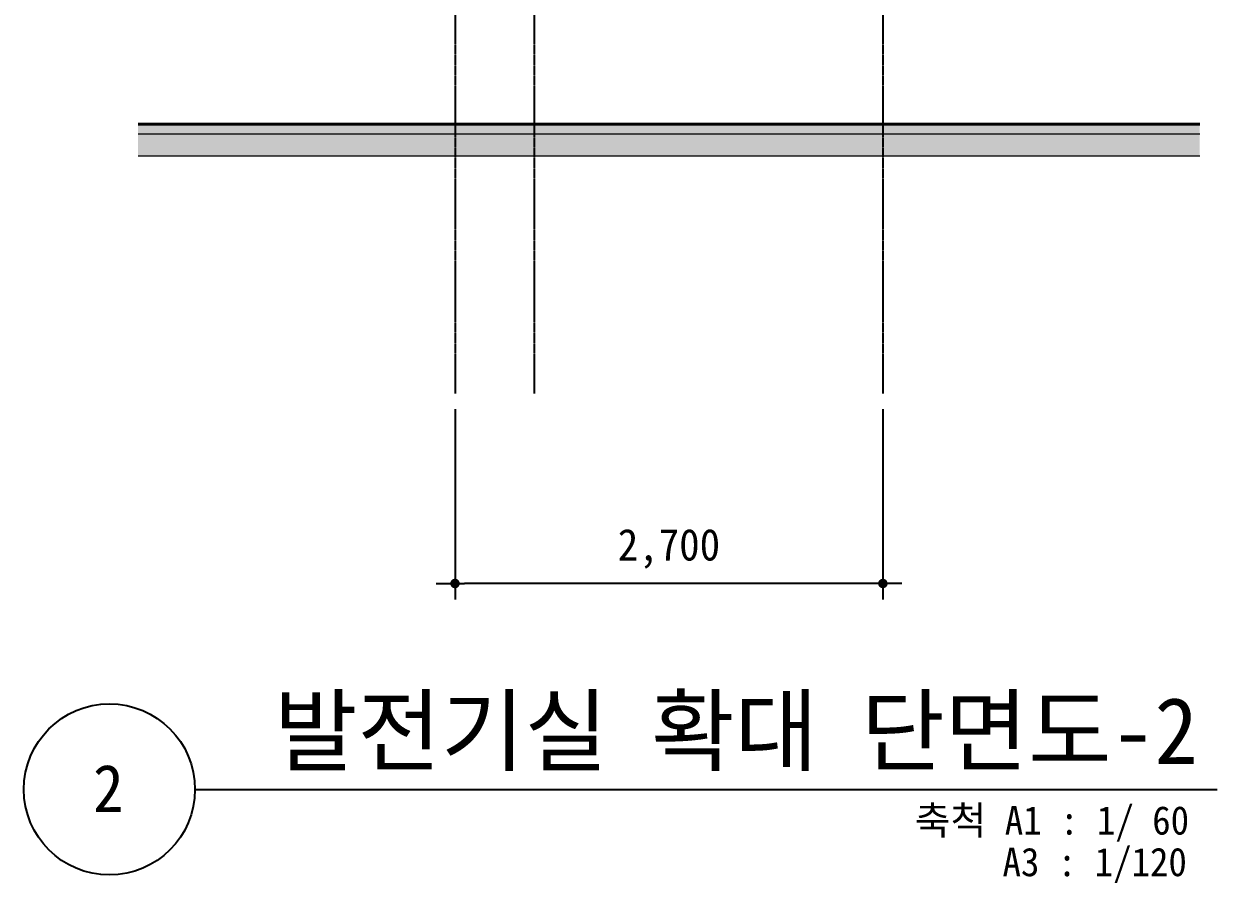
# Model space of a CAD drawing. Header units: inches. Extents: x 2004 to 150234, y 6875187 to 6994525.
# Drawn here: x 83725 to 91256, y 6875187 to 6880612 of the extents above; entities that cross this region are included whole.
import ezdxf
from ezdxf.enums import TextEntityAlignment as Align

# ---------------------------------------------------------------- set-up
doc = ezdxf.new("R2010")
doc.units = ezdxf.units.IN
doc.header["$MEASUREMENT"] = 0
doc.linetypes.add('CENTER', pattern=[65, 60, -2, 1, -2])
doc.layers.get('0').update_dxf_attribs({"linetype": 'CONTINUOUS'})
for name, color, linetype, lineweight in [('A-CONC-LIN1', 2, 'CONTINUOUS', 40), ('A-DIMS', 7, 'CONTINUOUS', 25), ('A-SECT-LIN3', 255, 'CONTINUOUS', 18), ('A-XXXX-HATC', 8, 'CONTINUOUS', 18), ('A-XXXX-SYMB', 7, 'CONTINUOUS', 25), ('A-XXXX-TXT1', 3, 'CONTINUOUS', 25)]:
    doc.layers.add(name, color=color, linetype=linetype, lineweight=lineweight)
doc.layers.add('AA-AXIS-LINE-1', color=1, linetype='CENTER')
doc.styles.add('HY울릉도L', font='H2GTRE.TTF')
doc.styles.add('돋움체', font='')
doc.styles.get('돋움체').set_extended_font_data('DotumChe')
doc.dimstyles.new('CDIM', dxfattribs={"dimtxt": 2, "dimasz": 0.6, "dimexe": 1, "dimexo": 1, "dimgap": 1, "dimtad": 1, "dimdec": 0, "dimrnd": 0.5, "dimzin": 0, "dimdsep": 32, "dimlunit": 6, "dimtxsty": 'HY울릉도L', "dimblk1": '_CIDOT', "dimblk2": '_CIDOT', "dimsah": 1, "dimcen": 4.5, "dimclrd": 2, "dimclre": 2, "dimclrt": 7, "dimadec": 0, "dimazin": 0, "dimtfac": 1, "dimtdec": 0, "dimtix": 1, "dimtmove": 2, "dimatfit": 1, "dimldrblk": '_CIDOT', "dimfxl": 1, "dimtolj": 1, "dimtzin": 0, "dimlwd": -1, "dimarcsym": 0})

# ---------------------------------------------------------------- blocks, each defined once
blk = doc.blocks.new('_CIDOT')
at = {"color": 0, "linetype": 'ByBlock'}
blk.add_line((2, 0), (-1, 0), dxfattribs=at)
at = {"color": 0, "linetype": 'ByBlock', "const_width": 0.5}
blk.add_lwpolyline([(-0.25, 0, 1), (0.25, 0, 1)], format="xyb", close=True, dxfattribs=at)
blk = doc.blocks.new('*D282')
at = {"layer": 'A-DIMS', "lineweight": -2, "transparency": 16777216}
for p, q in [((86446.3, 6878178.3), (86446.3, 6876978.3)), ((89146.3, 6878178.3), (89146.3, 6876978.3))]:
    blk.add_line(p, q, dxfattribs=at)
at = {"layer": 'A-DIMS', "transparency": 16777216}
blk.add_line((89086.3, 6877078.3), (86506.3, 6877078.3), dxfattribs=at)
at = {"layer": 'A-DIMS', "transparency": 16777216, "xscale": 60, "yscale": 60, "zscale": 60, "rotation": 180}
blk.add_blockref('_CIDOT', (86446.3, 6877078.3), dxfattribs=at)
at = {"layer": 'A-DIMS', "transparency": 16777216, "xscale": 60, "yscale": 60, "zscale": 60}
blk.add_blockref('_CIDOT', (89146.3, 6877078.3), dxfattribs=at)
at = {"layer": 'A-DIMS', "color": 3, "transparency": 16777216, "insert": (87796.3, 6877297.4), "char_height": 200, "attachment_point": 5, "style": '돋움체'}
blk.add_mtext('\\A1;2,700', dxfattribs=at)

msp = doc.modelspace()

# ---------------------------------------------------------------- hatches: boundary and pattern name
at = {"layer": 'A-XXXX-HATC'}
h = msp.add_hatch(dxfattribs=at)
h.set_pattern_fill('DOTS', color=256, scale=100)
h.set_pattern_definition([(0, (-48774.768, 6959611.298), (3.125, 6.25), [0, -6.25])])
h.paths.add_polyline_path([(84446.3, 6879978.3), (84446.3, 6879918.3), (91146.3, 6879918.3), (91146.3, 6879978.3)])
h = msp.add_hatch(dxfattribs=at)
h.set_pattern_fill('GRAVEL', color=256, scale=200)
h.set_pattern_definition([(228.012788, (-48630.768, 6959811.298), (-1600, -1800), [26.9072, -2663.8176]), (184.969741, (-48648.768, 6959791.298), (2400, 200), [46.1736, -4571.18495]), (132.510447, (-48694.768, 6959787.298), (2000, -2200), [32.5576, -3223.20652]), (267.273689, (-48772.768, 6959737.298), (200, 4000), [42.0476, -4162.7116]), (292.833654, (-48774.768, 6959695.298), (-1000, 2400), [41.231, -4081.87463]), (357.273689, (-48758.768, 6959657.298), (-4000, 200), [42.0476, -4162.7116]), (37.6942405, (-48716.768, 6959655.298), (-2600, -2000), [55.6058, -5504.9697]), (72.2553284, (-48672.768, 6959689.298), (1400, 4400), [52.4976, -5197.2643]), (121.4295656, (-48656.768, 6959739.298), (-1600, 2600), [42.19, -4176.81462]), (175.236358, (-48678.768, 6959775.298), (2200, -200), [48.1664, -2360.15252]), (222.397438, (-48726.768, 6959779.298), (-2400, -2200), [62.2896, -6166.675]), (138.814075, (-48574.768, 6959735.298), (-1400, 1200), [21.2602, -2104.76896]), (171.4692344, (-48590.768, 6959749.298), (2600, -400), [40.4474, -4004.30228]), (225, (-48630.77, 6959755.3), (-2e-14, -200), [28.2842, -254.55851]), (203.19859, (-48644.768, 6959779.298), (1000, 400), [15.2316, -1507.92302]), (291.80141, (-48658.77, 6959773.298), (-200, 600), [21.5406, -1055.49236]), (30.963757, (-48650.768, 6959753.298), (600, 400), [34.9858, -1131.20458]), (161.56505, (-48620.77, 6959771.3), (400, -200), [25.2982, -607.15733]), (16.38954, (-48774.768, 6959773.298), (2000, 600), [35.44, -3508.56903]), (70.346176, (-48740.768, 6959783.298), (-800, -2200), [29.7322, -2943.48155]), (293.19859, (-48620.768, 6959811.298), (-400, 1000), [30.463, -1492.69162]), (343.61046, (-48608.768, 6959783.298), (-2000, 600), [35.44, -3508.56903]), (339.443955, (-48774.768, 6959649.298), (-1000, 400), [34.176, -1674.62475]), (294.775141, (-48742.768, 6959637.298), (-1000, 2200), [28.6356, -2834.92861]), (66.80141, (-48618.768, 6959611.298), (400, 1000), [30.463, -1492.69162]), (17.354025, (-48606.768, 6959639.298), (-2600, -800), [33.5262, -3319.08472]), (69.443955, (-48716.768, 6959611.298), (-400, -1000), [17.088, -1691.71275]), (101.309932, (-48630.77, 6959611.298), (-200, 800), [10.198, -1009.6059]), (165.963757, (-48632.77, 6959621.3), (600, -200), [41.231, -783.39013]), (186.009006, (-48672.768, 6959631.298), (2000, 200), [38.21, -3782.78463]), (303.690068, (-48650.77, 6959735.3), (-200, 400), [28.8444, -692.26586]), (353.1572266, (-48634.768, 6959711.298), (3400, -400), [50.3588, -4985.51252]), (60.945396, (-48584.768, 6959705.298), (-800, -1400), [20.5912, -2038.53483]), (90, (-48574.77, 6959723.3), (-200, 200), [12, -188]), (120.256437, (-48676.768, 6959637.298), (800, -1400), [27.7848, -2750.704]), (48.012788, (-48690.768, 6959661.298), (1600, 1800), [53.8144, -2636.9104]), (0, (-48654.77, 6959701.3), (200, 200), [52, -148]), (325.3048465, (-48602.768, 6959701.298), (2000, -1400), [31.6228, -3130.65486]), (254.054604, (-48576.768, 6959683.298), (-200, -800), [29.1204, -1426.90158]), (207.6459754, (-48584.768, 6959655.298), (-3800, -2000), [47.413, -4693.89484]), (175.426079, (-48626.768, 6959633.298), (-2600, 200), [50.1598, -4965.81468])])
h.paths.add_polyline_path([(84446.3, 6879918.3), (84446.3, 6879778.3), (91146.3, 6879778.3), (91146.3, 6879918.3)])

# ---------------------------------------------------------------- linework, layer by layer
at = {"layer": 'A-CONC-LIN1'}
msp.add_line((84446.3, 6879978.3), (91146.3, 6879978.3), dxfattribs=at)
at = {"layer": 'A-SECT-LIN3'}
msp.add_line((84446.3, 6879918.3), (91146.3, 6879918.3), dxfattribs=at)
at = {"layer": 'A-XXXX-HATC'}
msp.add_line((84446.3, 6879778.3), (91146.3, 6879778.3), dxfattribs=at)
at = {"layer": 'A-XXXX-SYMB'}
msp.add_line((84805.4, 6875778.3), (91255.8, 6875778.3), dxfattribs=at)
msp.add_circle((84265.4, 6875778.3), 540, dxfattribs=at)
at = {"layer": 'AA-AXIS-LINE-1'}
for p, q in [((86446.3, 6896078.3), (86446.3, 6878278.3)), ((86946.3, 6896078.3), (86946.3, 6878278.3)), ((89146.3, 6896078.3), (89146.3, 6878278.3))]:
    msp.add_line(p, q, dxfattribs=at)

# ---------------------------------------------------------------- texts
at = {"layer": 'A-XXXX-TXT1', "style": '돋움체'}
msp.add_text('발전기실 확대 단면도-2', height=420, dxfattribs=at).set_placement((91132.9, 6875812.3), align=Align.BOTTOM_RIGHT)
msp.add_text('2', height=300, dxfattribs=at).set_placement((84258.5, 6875784.8), align=Align.MIDDLE)
for s, p in [('축척 A1 : 1/ 60', (91078.9, 6875583.1)), ('A3 : 1/120', (91064.8, 6875320.4))]:
    msp.add_text(s, height=180, dxfattribs=at).set_placement(p, align=Align.MIDDLE_RIGHT)

# ---------------------------------------------------------------- dimensions: what is measured, and where the dimension line sits
at = {"layer": 'A-DIMS'}
dim = msp.add_linear_dim(base=(86446.3, 6877078.3), p1=(89146.3, 6878278.3), p2=(86446.3, 6878278.3), angle=180, dimstyle='CDIM', override={"dimscale": 100, "dimtxsty": '돋움체', "dimclrd": 256, "dimclre": 256, "dimclrt": 3}, dxfattribs=at)
dim.commit()
dim.dimension.update_dxf_attribs({"geometry": '*D282', "text_midpoint": (87796.3, 6877297.4)})

doc.saveas('drawing.dxf')
